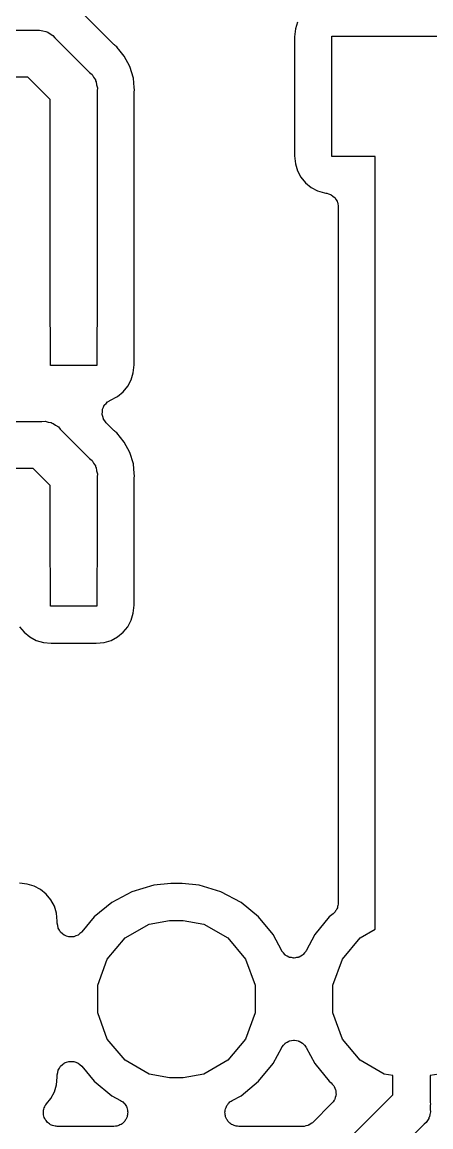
# Model space of a CAD drawing. Extents: x 91 to 190.2, y -113.9 to -59.9.
# Drawn here: x 116.69 to 121.11, y -95.72 to -83.78 of the extents above; entities that cross this region are included whole.
import ezdxf

# ---------------------------------------------------------------- set-up
doc = ezdxf.new("R2010")
doc.units = 0
doc.header["$MEASUREMENT"] = 0
doc.layers.add('BLACK', color=7, linetype='CONTINUOUS')

msp = doc.modelspace()

# ---------------------------------------------------------------- linework, layer by layer
at = {"layer": 'BLACK', "linetype": 'CONTINUOUS'}
for p, q in [((117.685, -84.0196), (117.35, -83.6855)), ((119.669, -83.7762), (119.646, -83.8516)), ((104.905, -83.866), (116.849, -83.866)), ((116.849, -83.866), (116.882, -83.8631)), ((116.882, -83.8631), (116.915, -83.8718)), ((116.915, -83.8718), (116.948, -83.8776)), ((116.948, -83.8776), (116.958, -83.8833)), ((116.958, -83.8833), (116.969, -83.8862)), ((116.969, -83.8862), (116.997, -83.9056)), ((116.997, -83.9056), (117.026, -83.9224)), ((117.026, -83.9224), (117.047, -83.9482)), ((117.047, -83.9482), (117.422, -84.3226)), ((119.646, -83.8516), (119.637, -83.9374)), ((119.637, -83.9374), (119.637, -85.2226)), ((120.04, -85.23), (120.04, -83.93)), ((120.04, -83.93), (121.74, -83.93)), ((117.691, -84.0239), (117.685, -84.0196)), ((117.695, -84.0295), (117.691, -84.0239)), ((117.715, -84.0453), (117.695, -84.0295)), ((117.73, -84.0646), (117.715, -84.0453)), ((117.738, -84.0736), (117.73, -84.0646)), ((117.796, -84.1449), (117.738, -84.0736)), ((117.738, -84.0736), (117.738, -84.0736)), ((117.738, -84.0736), (117.738, -84.0736)), ((117.857, -84.2585), (117.796, -84.1449)), ((117.422, -84.3226), (117.448, -84.3442)), ((117.895, -84.3818), (117.857, -84.2585)), ((116.755, -84.374), (104.811, -84.374)), ((116.996, -84.6152), (116.755, -84.374)), ((117.448, -84.3442), (117.464, -84.3734)), ((117.464, -84.3734), (117.484, -84.401)), ((117.484, -84.401), (117.487, -84.412)), ((117.487, -84.412), (117.492, -84.4218)), ((117.492, -84.4218), (117.498, -84.455)), ((117.905, -84.4852), (117.895, -84.3818)), ((117.498, -84.455), (117.507, -84.4875)), ((117.507, -84.4875), (117.504, -84.5211)), ((117.504, -84.5211), (117.504, -87.0622)), ((117.904, -84.5495), (117.905, -84.5422)), ((117.904, -87.0721), (117.904, -84.5495)), ((117.907, -84.51), (117.905, -84.4852)), ((117.905, -84.4852), (117.905, -84.4852)), ((117.905, -84.4852), (117.905, -84.4852)), ((117.905, -84.5348), (117.907, -84.51)), ((117.905, -84.5422), (117.905, -84.5348)), ((116.996, -87.0622), (116.996, -84.6152)), ((119.637, -85.2226), (119.646, -85.3084)), ((120.509, -85.23), (120.04, -85.23)), ((120.509, -93.5842), (120.509, -85.23)), ((119.646, -85.3084), (119.669, -85.3838)), ((119.669, -85.3838), (119.706, -85.4533)), ((119.706, -85.4533), (119.756, -85.5142)), ((119.756, -85.5142), (119.817, -85.5642)), ((119.817, -85.5642), (119.886, -85.6013)), ((119.886, -85.6013), (119.962, -85.6242)), ((119.962, -85.6242), (119.974, -85.6254)), ((119.974, -85.6254), (119.979, -85.627)), ((119.979, -85.627), (119.985, -85.627)), ((119.985, -85.627), (120.004, -85.6339)), ((120.004, -85.6339), (120.024, -85.6394)), ((120.024, -85.6394), (120.029, -85.6428)), ((120.029, -85.6428), (120.034, -85.6448)), ((120.034, -85.6448), (120.05, -85.6579)), ((120.05, -85.6579), (120.066, -85.6698)), ((120.066, -85.6698), (120.069, -85.6745)), ((120.069, -85.6745), (120.074, -85.6783)), ((120.074, -85.6783), (120.084, -85.6959)), ((120.084, -85.6959), (120.096, -85.7128)), ((120.096, -85.7128), (120.097, -85.7184)), ((120.097, -85.7184), (120.1, -85.7234)), ((120.1, -85.7234), (120.103, -85.7435)), ((120.103, -85.7435), (120.109, -85.7632)), ((120.109, -85.7632), (120.108, -85.769)), ((120.108, -85.769), (120.109, -85.7747)), ((120.109, -85.7747), (120.109, -93.3012)), ((117, -87.0849), (116.996, -87.0622)), ((117.504, -87.0622), (117.5, -87.0849)), ((117.903, -87.0784), (117.904, -87.0721)), ((117, -87.49), (117, -87.0849)), ((117.5, -87.0849), (117.5, -87.49)), ((117.904, -87.0858), (117.903, -87.0784)), ((117.903, -87.0931), (117.904, -87.0858)), ((117.903, -87.4826), (117.903, -87.0931)), ((117.5, -87.49), (117, -87.49)), ((117.894, -87.5684), (117.903, -87.4826)), ((117.834, -87.7133), (117.871, -87.6438)), ((117.871, -87.6438), (117.894, -87.5684)), ((117.723, -87.8242), (117.784, -87.7742)), ((117.784, -87.7742), (117.834, -87.7133)), ((117.584, -87.9159), (117.601, -87.8992)), ((117.601, -87.8992), (117.617, -87.882)), ((117.617, -87.882), (117.619, -87.8808)), ((117.619, -87.8808), (117.621, -87.8791)), ((117.621, -87.8791), (117.636, -87.8721)), ((117.636, -87.8721), (117.641, -87.8683)), ((117.641, -87.8683), (117.723, -87.8242)), ((117.558, -88.015), (117.56, -87.9915)), ((117.558, -88.0174), (117.558, -88.015)), ((117.558, -88.0199), (117.558, -88.0174)), ((117.565, -88.0425), (117.558, -88.0199)), ((117.56, -87.9915), (117.561, -87.9679)), ((117.561, -87.9679), (117.562, -87.9656)), ((117.562, -87.9631), (117.572, -87.9417)), ((117.562, -87.9656), (117.562, -87.9631)), ((117.572, -87.9417), (117.581, -87.92)), ((117.581, -87.92), (117.583, -87.9182)), ((117.583, -87.9182), (117.584, -87.9159)), ((110.094, -88.096), (116.907, -88.096)), ((116.907, -88.096), (116.94, -88.0931)), ((116.94, -88.0931), (116.973, -88.1018)), ((116.973, -88.1018), (117.006, -88.1076)), ((117.006, -88.1076), (117.016, -88.1133)), ((117.016, -88.1133), (117.027, -88.1162)), ((117.027, -88.1162), (117.055, -88.1356)), ((117.055, -88.1356), (117.084, -88.1524)), ((117.571, -88.0654), (117.565, -88.0425)), ((117.572, -88.0674), (117.571, -88.0654)), ((117.573, -88.0698), (117.572, -88.0674)), ((117.587, -88.0887), (117.573, -88.0698)), ((117.601, -88.108), (117.587, -88.0887)), ((117.685, -88.1916), (117.601, -88.108)), ((117.084, -88.1524), (117.105, -88.1782)), ((117.105, -88.1782), (117.422, -88.4946)), ((117.691, -88.1959), (117.685, -88.1916)), ((117.695, -88.2015), (117.691, -88.1959)), ((117.715, -88.2173), (117.695, -88.2015)), ((117.796, -88.3169), (117.715, -88.2173)), ((117.857, -88.4305), (117.796, -88.3169)), ((117.422, -88.4946), (117.448, -88.5162)), ((117.895, -88.5538), (117.857, -88.4305)), ((116.813, -88.604), (110.094, -88.604)), ((116.996, -88.7872), (116.813, -88.604)), ((117.448, -88.5162), (117.464, -88.5454)), ((117.464, -88.5454), (117.484, -88.573)), ((117.484, -88.573), (117.487, -88.584)), ((117.487, -88.584), (117.492, -88.5938)), ((117.492, -88.5938), (117.498, -88.627)), ((117.498, -88.627), (117.507, -88.6595)), ((117.905, -88.6572), (117.895, -88.5538)), ((117.507, -88.6595), (117.504, -88.6931)), ((117.504, -88.6931), (117.504, -89.6622)), ((117.904, -88.7215), (117.905, -88.7142)), ((117.904, -89.6721), (117.904, -88.7215)), ((117.907, -88.682), (117.905, -88.6572)), ((117.905, -88.6572), (117.905, -88.6572)), ((117.905, -88.6572), (117.905, -88.6572)), ((117.905, -88.7068), (117.907, -88.682)), ((117.905, -88.7142), (117.905, -88.7068)), ((116.996, -89.6622), (116.996, -88.7872)), ((117, -89.6849), (116.996, -89.6622)), ((117, -90.09), (117, -89.6849)), ((117.504, -89.6622), (117.5, -89.6849)), ((117.5, -89.6849), (117.5, -90.09)), ((117.903, -89.6784), (117.904, -89.6721)), ((117.904, -89.6858), (117.903, -89.6784)), ((117.903, -89.6931), (117.904, -89.6858)), ((117.903, -90.0826), (117.903, -89.6931)), ((117.5, -90.09), (117, -90.09)), ((117.871, -90.2438), (117.894, -90.1684)), ((117.894, -90.1684), (117.903, -90.0826)), ((117.834, -90.3133), (117.871, -90.2438)), ((116.666, -90.3133), (116.716, -90.3742)), ((116.716, -90.3742), (116.777, -90.4242)), ((117.723, -90.4242), (117.784, -90.3742)), ((117.784, -90.3742), (117.834, -90.3133)), ((116.777, -90.4242), (116.846, -90.4613)), ((116.846, -90.4613), (116.922, -90.4842)), ((116.922, -90.4842), (117.007, -90.4927)), ((117.007, -90.4927), (117.493, -90.4927)), ((117.493, -90.4927), (117.578, -90.4842)), ((117.578, -90.4842), (117.654, -90.4613)), ((117.654, -90.4613), (117.723, -90.4242)), ((116.748, -93.0958), (116.663, -93.0873)), ((116.824, -93.1187), (116.748, -93.0958)), ((116.893, -93.1558), (116.824, -93.1187)), ((116.954, -93.2058), (116.893, -93.1558)), ((118.115, -93.1081), (117.879, -93.1796)), ((118.299, -93.09), (118.115, -93.1081)), ((118.421, -93.09), (118.299, -93.09)), ((118.605, -93.1081), (118.421, -93.09)), ((118.841, -93.1796), (118.605, -93.1081)), ((117.004, -93.2667), (116.954, -93.2058)), ((117.041, -93.3362), (117.004, -93.2667)), ((117.879, -93.1796), (117.662, -93.2956)), ((119.058, -93.2956), (118.841, -93.1796)), ((117.064, -93.4116), (117.041, -93.3362)), ((117.662, -93.2956), (117.472, -93.4518)), ((119.248, -93.4518), (119.058, -93.2956)), ((120.063, -93.4065), (120.054, -93.4171)), ((120.074, -93.3976), (120.063, -93.4065)), ((120.08, -93.3869), (120.074, -93.3976)), ((120.088, -93.3776), (120.08, -93.3869)), ((120.093, -93.3645), (120.088, -93.3776)), ((120.1, -93.3525), (120.093, -93.3645)), ((120.102, -93.3403), (120.1, -93.3525)), ((120.106, -93.3288), (120.102, -93.3403)), ((120.107, -93.3149), (120.106, -93.3288)), ((120.109, -93.3012), (120.107, -93.3149)), ((117.073, -93.4974), (117.064, -93.4116)), ((117.073, -93.519), (117.073, -93.4974)), ((117.073, -93.5198), (117.073, -93.519)), ((117.073, -93.5207), (117.073, -93.5198)), ((117.077, -93.5454), (117.073, -93.5207)), ((117.472, -93.4518), (117.339, -93.6142)), ((118.065, -93.5289), (118.286, -93.49)), ((118.286, -93.49), (118.434, -93.49)), ((118.434, -93.49), (118.655, -93.5289)), ((119.404, -93.6422), (119.248, -93.4518)), ((120.012, -93.4518), (119.856, -93.6422)), ((120.054, -93.4171), (120.012, -93.4518)), ((117.082, -93.5703), (117.077, -93.5454)), ((117.082, -93.571), (117.082, -93.5703)), ((117.082, -93.5719), (117.082, -93.571)), ((117.095, -93.5935), (117.082, -93.5719)), ((117.108, -93.6154), (117.095, -93.5935)), ((117.108, -93.616), (117.108, -93.6154)), ((117.109, -93.6167), (117.108, -93.616)), ((117.128, -93.6327), (117.109, -93.6167)), ((117.148, -93.6489), (117.128, -93.6327)), ((117.318, -93.6317), (117.299, -93.6481)), ((117.338, -93.6154), (117.318, -93.6317)), ((117.339, -93.6142), (117.338, -93.6147)), ((117.338, -93.6147), (117.338, -93.6154)), ((117.805, -93.6788), (118.065, -93.5289)), ((118.655, -93.5289), (118.915, -93.6788)), ((119.498, -93.8168), (119.404, -93.6422)), ((119.856, -93.6422), (119.762, -93.8168)), ((120.345, -93.6788), (120.509, -93.5842)), ((117.148, -93.6492), (117.148, -93.6489)), ((117.149, -93.6497), (117.148, -93.6492)), ((117.173, -93.6581), (117.149, -93.6497)), ((117.197, -93.6667), (117.173, -93.6581)), ((117.198, -93.667), (117.197, -93.6667)), ((117.197, -93.6667), (117.197, -93.6667)), ((117.223, -93.6667), (117.198, -93.667)), ((117.249, -93.6667), (117.223, -93.6667)), ((117.25, -93.6664), (117.249, -93.6665)), ((117.249, -93.6665), (117.249, -93.6667)), ((117.274, -93.6576), (117.25, -93.6664)), ((117.298, -93.6489), (117.274, -93.6576)), ((117.299, -93.6481), (117.298, -93.6484)), ((117.298, -93.6484), (117.298, -93.6489)), ((117.613, -93.9084), (117.805, -93.6788)), ((118.915, -93.6788), (119.107, -93.9084)), ((120.153, -93.9084), (120.345, -93.6788)), ((119.501, -93.8207), (119.498, -93.8168)), ((119.503, -93.8253), (119.501, -93.8207)), ((119.517, -93.8411), (119.503, -93.8253)), ((119.53, -93.8578), (119.517, -93.8411)), ((119.534, -93.8604), (119.53, -93.8578)), ((119.537, -93.8641), (119.534, -93.8604)), ((119.556, -93.8741), (119.537, -93.8641)), ((119.574, -93.8853), (119.556, -93.8741)), ((119.704, -93.8741), (119.686, -93.8853)), ((119.723, -93.8641), (119.704, -93.8741)), ((119.726, -93.8604), (119.723, -93.8641)), ((119.73, -93.8578), (119.726, -93.8604)), ((119.743, -93.8411), (119.73, -93.8578)), ((119.757, -93.8253), (119.743, -93.8411)), ((119.759, -93.8207), (119.757, -93.8253)), ((119.762, -93.8168), (119.759, -93.8207)), ((117.51, -94.1901), (117.613, -93.9084)), ((119.107, -93.9084), (119.21, -94.1901)), ((119.579, -93.8863), (119.574, -93.8853)), ((119.583, -93.8887), (119.579, -93.8863)), ((119.604, -93.8917), (119.583, -93.8887)), ((119.625, -93.896), (119.604, -93.8917)), ((119.63, -93.8953), (119.625, -93.896)), ((119.635, -93.896), (119.63, -93.8953)), ((119.656, -93.8917), (119.635, -93.896)), ((119.677, -93.8887), (119.656, -93.8917)), ((119.681, -93.8863), (119.677, -93.8887)), ((119.686, -93.8853), (119.681, -93.8863)), ((120.05, -94.1901), (120.153, -93.9084)), ((117.51, -94.4899), (117.51, -94.1901)), ((119.21, -94.1901), (119.21, -94.4899)), ((120.05, -94.4899), (120.05, -94.1901)), ((117.613, -94.7716), (117.51, -94.4899)), ((119.21, -94.4899), (119.107, -94.7716)), ((120.153, -94.7716), (120.05, -94.4899)), ((117.805, -95.0012), (117.613, -94.7716)), ((119.107, -94.7716), (118.915, -95.0012)), ((119.503, -94.8547), (119.517, -94.8389)), ((119.517, -94.8389), (119.53, -94.8222)), ((119.53, -94.8222), (119.534, -94.8196)), ((119.534, -94.8196), (119.537, -94.8159)), ((119.537, -94.8159), (119.556, -94.8059)), ((119.556, -94.8059), (119.574, -94.7947)), ((119.574, -94.7947), (119.579, -94.7937)), ((119.579, -94.7937), (119.583, -94.7913)), ((119.583, -94.7913), (119.604, -94.7883)), ((119.604, -94.7883), (119.625, -94.784)), ((119.625, -94.784), (119.63, -94.7847)), ((119.63, -94.7847), (119.635, -94.784)), ((119.635, -94.784), (119.656, -94.7883)), ((119.656, -94.7883), (119.677, -94.7913)), ((119.677, -94.7913), (119.681, -94.7937)), ((119.681, -94.7937), (119.686, -94.7947)), ((119.686, -94.7947), (119.704, -94.8059)), ((119.704, -94.8059), (119.723, -94.8159)), ((119.723, -94.8159), (119.726, -94.8196)), ((119.726, -94.8196), (119.73, -94.8222)), ((119.73, -94.8222), (119.743, -94.8389)), ((119.743, -94.8389), (119.757, -94.8547)), ((120.345, -95.0012), (120.153, -94.7716)), ((119.404, -95.0378), (119.498, -94.8632)), ((119.498, -94.8632), (119.501, -94.8593)), ((119.501, -94.8593), (119.503, -94.8547)), ((119.757, -94.8547), (119.759, -94.8593)), ((119.759, -94.8593), (119.762, -94.8632)), ((119.762, -94.8632), (119.856, -95.0378)), ((117.095, -95.0865), (117.108, -95.0646)), ((117.108, -95.064), (117.109, -95.0633)), ((117.108, -95.0646), (117.108, -95.064)), ((117.109, -95.0633), (117.128, -95.0473)), ((117.128, -95.0473), (117.148, -95.0311)), ((117.148, -95.0308), (117.149, -95.0303)), ((117.148, -95.0311), (117.148, -95.0308)), ((117.149, -95.0303), (117.173, -95.0219)), ((117.173, -95.0219), (117.197, -95.0133)), ((117.197, -95.0133), (117.198, -95.013)), ((117.197, -95.0133), (117.197, -95.0133)), ((117.198, -95.013), (117.223, -95.0133)), ((117.223, -95.0133), (117.249, -95.0133)), ((117.249, -95.0133), (117.249, -95.0135)), ((117.249, -95.0135), (117.25, -95.0136)), ((117.25, -95.0136), (117.274, -95.0224)), ((117.274, -95.0224), (117.298, -95.0311)), ((117.298, -95.0311), (117.298, -95.0316)), ((117.298, -95.0316), (117.299, -95.0319)), ((117.299, -95.0319), (117.318, -95.0483)), ((117.318, -95.0483), (117.338, -95.0646)), ((117.338, -95.0646), (117.338, -95.0653)), ((117.338, -95.0653), (117.339, -95.0658)), ((117.339, -95.0658), (117.472, -95.2282)), ((118.065, -95.1511), (117.805, -95.0012)), ((118.915, -95.0012), (118.655, -95.1511)), ((119.248, -95.2282), (119.404, -95.0378)), ((119.856, -95.0378), (120.012, -95.2282)), ((120.605, -95.1511), (120.345, -95.0012)), ((117.064, -95.2684), (117.073, -95.1826)), ((117.073, -95.1593), (117.077, -95.1346)), ((117.073, -95.1602), (117.073, -95.1593)), ((117.073, -95.161), (117.073, -95.1602)), ((117.073, -95.1826), (117.073, -95.161)), ((117.077, -95.1346), (117.082, -95.1097)), ((117.082, -95.1081), (117.095, -95.0865)), ((117.082, -95.109), (117.082, -95.1081)), ((117.082, -95.1097), (117.082, -95.109)), ((118.286, -95.19), (118.065, -95.1511)), ((118.434, -95.19), (118.286, -95.19)), ((118.655, -95.1511), (118.434, -95.19)), ((120.697, -95.1673), (120.605, -95.1511)), ((120.697, -95.3758), (120.697, -95.1673)), ((121.195, -95.1511), (121.103, -95.1673)), ((121.103, -95.1673), (121.103, -95.4511)), ((117.041, -95.3438), (117.064, -95.2684)), ((117.472, -95.2282), (117.662, -95.3844)), ((119.058, -95.3844), (119.248, -95.2282)), ((120.012, -95.2282), (120.031, -95.2435)), ((120.031, -95.2435), (120.044, -95.259)), ((120.044, -95.259), (120.058, -95.2734)), ((120.058, -95.2734), (120.061, -95.2786)), ((120.061, -95.2786), (120.064, -95.283)), ((120.064, -95.283), (120.072, -95.3021)), ((120.072, -95.3021), (120.08, -95.3206)), ((116.956, -95.4716), (117.004, -95.4133)), ((117.004, -95.4133), (117.041, -95.3438)), ((117.662, -95.3844), (117.756, -95.4345)), ((117.756, -95.4345), (117.768, -95.4441)), ((118.952, -95.4441), (118.964, -95.4345)), ((118.964, -95.4345), (119.058, -95.3844)), ((119.956, -96.1168), (120.697, -95.3758)), ((120.066, -95.433), (120.053, -95.4488)), ((120.068, -95.4276), (120.066, -95.433)), ((120.071, -95.4228), (120.068, -95.4276)), ((120.077, -95.4031), (120.071, -95.4228)), ((120.083, -95.3839), (120.077, -95.4031)), ((120.08, -95.3206), (120.081, -95.3264)), ((120.081, -95.3264), (120.083, -95.3318)), ((120.083, -95.3318), (120.083, -95.3522)), ((120.083, -95.3522), (120.085, -95.3725)), ((120.085, -95.3725), (120.083, -95.3781)), ((120.083, -95.3781), (120.083, -95.3839)), ((116.922, -95.5684), (116.925, -95.5547)), ((116.925, -95.5408), (116.929, -95.5292)), ((116.925, -95.5547), (116.925, -95.5408)), ((116.929, -95.5292), (116.931, -95.517)), ((116.931, -95.517), (116.938, -95.5049)), ((116.938, -95.5049), (116.942, -95.4918)), ((116.942, -95.4918), (116.95, -95.4824)), ((116.95, -95.4824), (116.956, -95.4716)), ((117.768, -95.4441), (117.782, -95.4519)), ((117.782, -95.4519), (117.789, -95.4601)), ((117.789, -95.4601), (117.797, -95.4667)), ((117.797, -95.4667), (117.805, -95.4799)), ((117.805, -95.4799), (117.815, -95.4918)), ((117.815, -95.4918), (117.819, -95.5018)), ((117.819, -95.5018), (117.824, -95.5109)), ((117.824, -95.5109), (117.828, -95.5261)), ((117.828, -95.5261), (117.833, -95.5408)), ((117.833, -95.5408), (117.833, -95.5514)), ((117.833, -95.5514), (117.835, -95.5619)), ((118.885, -95.5619), (118.887, -95.5514)), ((118.887, -95.5408), (118.892, -95.5261)), ((118.887, -95.5514), (118.887, -95.5408)), ((118.892, -95.5261), (118.896, -95.5109)), ((118.896, -95.5109), (118.901, -95.5018)), ((118.901, -95.5018), (118.905, -95.4918)), ((118.905, -95.4918), (118.915, -95.4799)), ((118.915, -95.4799), (118.923, -95.4667)), ((118.923, -95.4667), (118.931, -95.4601)), ((118.931, -95.4601), (118.938, -95.4519)), ((118.938, -95.4519), (118.952, -95.4441)), ((120.041, -95.4655), (119.834, -95.6729)), ((120.053, -95.4488), (120.041, -95.4655)), ((121.103, -95.4511), (121.106, -95.478)), ((121.106, -95.478), (121.103, -95.4868)), ((121.103, -95.4868), (121.103, -95.5332)), ((121.103, -95.5332), (121.106, -95.5601)), ((116.925, -95.5805), (116.922, -95.5684)), ((116.925, -95.5928), (116.925, -95.5805)), ((116.929, -95.6059), (116.925, -95.5928)), ((116.932, -95.6196), (116.929, -95.6059)), ((116.938, -95.6302), (116.932, -95.6196)), ((116.942, -95.6418), (116.938, -95.6302)), ((116.951, -95.6525), (116.942, -95.6418)), ((116.958, -95.6645), (116.951, -95.6525)), ((116.968, -95.6723), (116.958, -95.6645)), ((116.976, -95.6817), (116.968, -95.6723)), ((117.792, -95.6698), (117.782, -95.6817)), ((117.803, -95.6594), (117.792, -95.6698)), ((117.808, -95.65), (117.803, -95.6594)), ((117.815, -95.6418), (117.808, -95.65)), ((117.821, -95.6272), (117.815, -95.6418)), ((117.828, -95.6135), (117.821, -95.6272)), ((117.829, -95.6029), (117.828, -95.6135)), ((117.833, -95.5928), (117.829, -95.6029)), ((117.835, -95.5619), (117.833, -95.5773)), ((117.833, -95.5773), (117.833, -95.5928)), ((118.887, -95.5773), (118.885, -95.5619)), ((118.887, -95.5928), (118.887, -95.5773)), ((118.891, -95.6029), (118.887, -95.5928)), ((118.892, -95.6135), (118.891, -95.6029)), ((118.899, -95.6272), (118.892, -95.6135)), ((118.905, -95.6418), (118.899, -95.6272)), ((118.912, -95.65), (118.905, -95.6418)), ((118.917, -95.6594), (118.912, -95.65)), ((118.928, -95.6698), (118.917, -95.6594)), ((118.938, -95.6817), (118.928, -95.6698)), ((119.834, -95.6729), (119.829, -95.6767)), ((121.058, -95.6747), (121.037, -95.692)), ((121.072, -95.6514), (121.058, -95.6747)), ((121.087, -95.6293), (121.072, -95.6514)), ((121.089, -95.6205), (121.087, -95.6293)), ((121.094, -95.6127), (121.089, -95.6205)), ((121.099, -95.5861), (121.094, -95.6127)), ((121.106, -95.5601), (121.099, -95.5861)), ((116.988, -95.6887), (116.976, -95.6817)), ((116.999, -95.6975), (116.988, -95.6887)), ((117.01, -95.7016), (116.999, -95.6975)), ((117.021, -95.7078), (117.01, -95.7016)), ((117.035, -95.7102), (117.021, -95.7078)), ((117.048, -95.7148), (117.035, -95.7102)), ((117.06, -95.7147), (117.048, -95.7148)), ((117.072, -95.7168), (117.06, -95.7147)), ((117.685, -95.7168), (117.072, -95.7168)), ((117.701, -95.7141), (117.685, -95.7168)), ((117.716, -95.7136), (117.701, -95.7141)), ((117.726, -95.7096), (117.716, -95.7136)), ((117.737, -95.7078), (117.726, -95.7096)), ((117.75, -95.7), (117.737, -95.7078)), ((117.764, -95.6942), (117.75, -95.7)), ((117.772, -95.687), (117.764, -95.6942)), ((117.782, -95.6817), (117.772, -95.687)), ((118.948, -95.687), (118.938, -95.6817)), ((118.956, -95.6942), (118.948, -95.687)), ((118.97, -95.7), (118.956, -95.6942)), ((118.983, -95.7078), (118.97, -95.7)), ((118.994, -95.7096), (118.983, -95.7078)), ((119.004, -95.7136), (118.994, -95.7096)), ((119.019, -95.7141), (119.004, -95.7136)), ((119.035, -95.7168), (119.019, -95.7141)), ((119.728, -95.7168), (119.035, -95.7168)), ((119.735, -95.7157), (119.728, -95.7168)), ((119.741, -95.7162), (119.735, -95.7157)), ((119.76, -95.7112), (119.741, -95.7162)), ((119.779, -95.7078), (119.76, -95.7112)), ((119.785, -95.7045), (119.779, -95.7078)), ((119.791, -95.7027), (119.785, -95.7045)), ((119.807, -95.6915), (119.791, -95.7027)), ((119.824, -95.6817), (119.807, -95.6915)), ((119.829, -95.6767), (119.824, -95.6817)), ((121.037, -95.692), (120.713, -96.0162))]:
    msp.add_line(p, q, dxfattribs=at)

doc.saveas('drawing.dxf')
